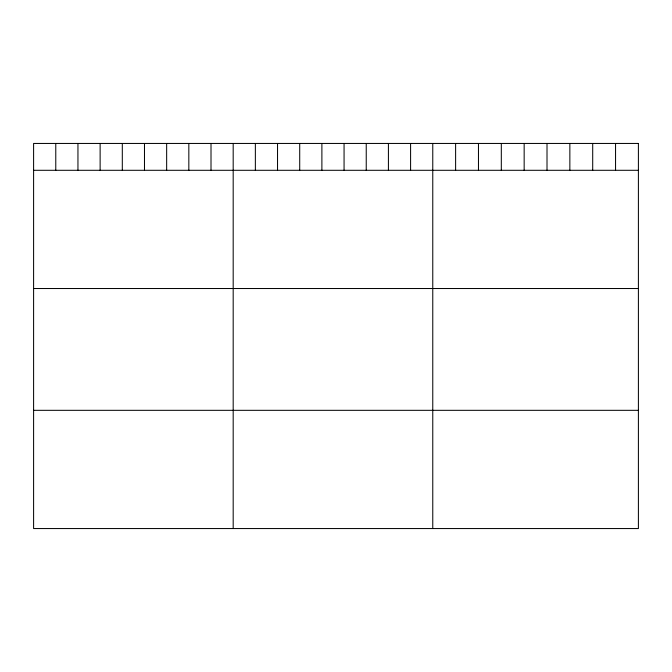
<?xml version="1.0" encoding="UTF-8"?>
<svg xmlns="http://www.w3.org/2000/svg" width="672" height="672" viewBox="0 0 672 672"><rect width="100%" height="100%" fill="white"/><g stroke="black" fill="none" stroke-linecap="round" stroke-linejoin="round"><path stroke-width="1.01" d="M33.6 170.293L638.4 170.293M33.6 288.523L638.4 288.523M33.6 410.323L638.4 410.323M615.552 143.447L615.552 170.293M592.704 143.447L592.704 170.293M569.856 143.447L569.856 170.293M547.008 143.447L547.008 170.293M524.16 143.447L524.16 170.293M501.312 143.447L501.312 170.293M478.464 143.447L478.464 170.293M455.616 143.447L455.616 170.293M432.768 143.447L432.768 528.553M410.592 143.447L410.592 170.293M388.416 143.447L388.416 170.293M366.24 143.447L366.24 170.293M344.064 143.447L344.064 170.293M321.888 143.447L321.888 170.293M299.712 143.447L299.712 170.293M277.536 143.447L277.536 170.293M255.36 143.447L255.36 170.293M233.184 143.447L233.184 528.553M211.008 143.447L211.008 170.293M188.832 143.447L188.832 170.293M166.656 143.447L166.656 170.293M144.48 143.447L144.48 170.293M122.304 143.447L122.304 170.293M100.128 143.447L100.128 170.293M77.952 143.447L77.952 170.293M55.776 143.447L55.776 170.293M638.4 143.447L33.6 143.447L33.6 528.553L638.4 528.553L638.4 143.447"/></g></svg>
